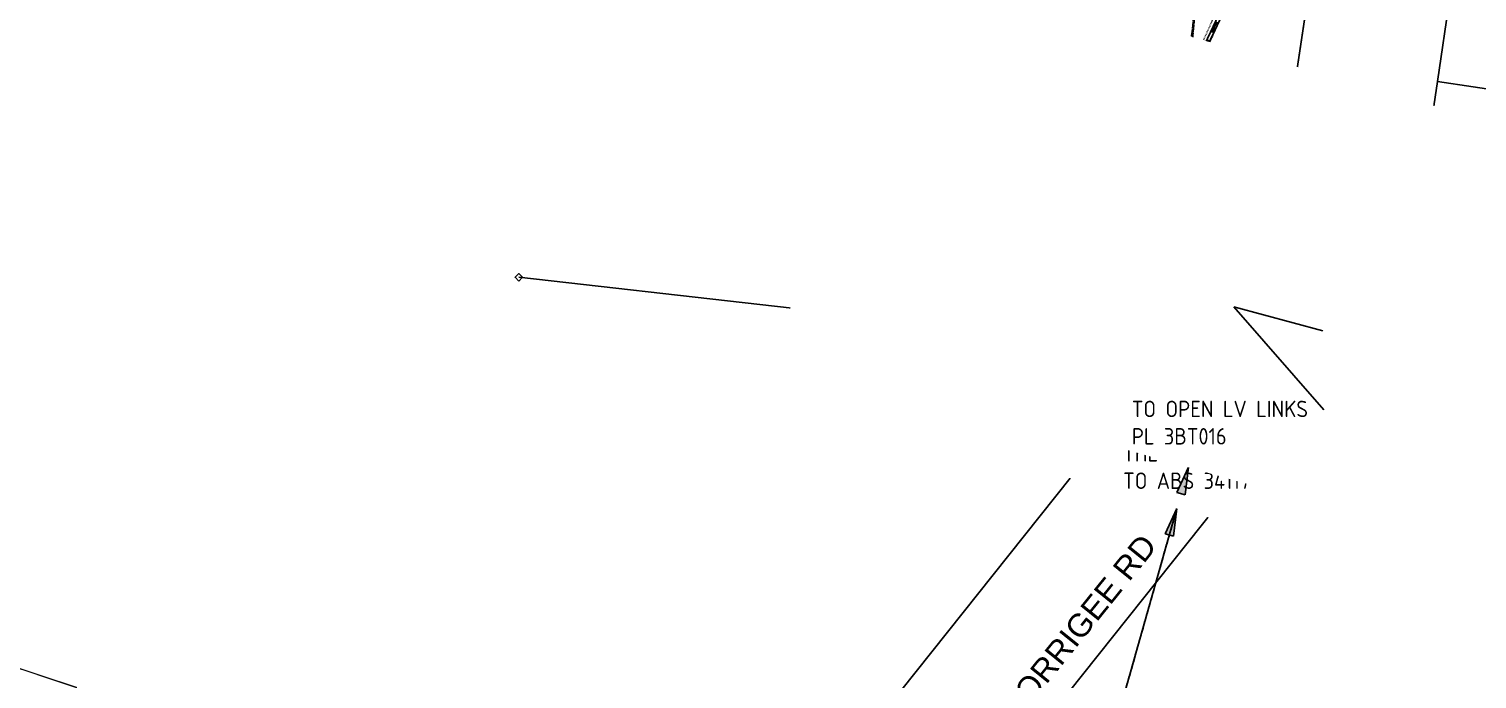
# Model space of a CAD drawing. Header units: metres. Extents: x 282960 to 285195, y 6134329 to 6136665.
# Drawn here: x 283558 to 283778.6, y 6135604 to 6135703 of the extents above; entities that cross this region are included whole.
import ezdxf
from ezdxf.enums import TextEntityAlignment as Align

# ---------------------------------------------------------------- set-up
doc = ezdxf.new("R2010")
doc.units = ezdxf.units.M
for name, pattern in [('Cable Exist OH', [1, 1, 0]), ('Cable Exist UG', [8.2, 4, -1.2, 1.8, -1.2]), ('HIDDEN', [0.375, 0.25, -0.125]), ('HIDDEN2', [0.1875, 0.125, -0.0625])]:
    doc.linetypes.add(name, pattern=pattern)
doc.layers.get('0').update_dxf_attribs({"color": 6})
for name, color, linetype, lineweight in [('Cadastre Land Parcels_SP_EXT', 9, 'Continuous', 5), ('Cadastre Other Property_SP_EXT', 9, 'HIDDEN', 5), ('Cadastre Roads_SP_EXT', 9, 'Continuous', 5)]:
    doc.layers.add(name, color=color, linetype=linetype, lineweight=lineweight)
for name, color, linetype in [('Duct_SP_EXT', 7, 'Continuous'), ('Equip_SP_LV_EXT', 7, 'Continuous'), ('Mains_HV_EXT', 7, 'Continuous'), ('Mains_HV_MOD', 3, 'Continuous'), ('Mains_LV_EXT', 7, 'Continuous'), ('Mains_LV_MOD', 3, 'Continuous'), ('Notes', 7, 'Continuous'), ('Notes_HV_MISC', 7, 'Continuous'), ('Notes_LV_MISC', 7, 'Continuous'), ('OH_Details_SP_MISC', 7, 'Continuous'), ('Services_SP_EXT', 7, 'Continuous'), ('Sub_SP_TR_HV_LV_EXT', 7, 'Continuous'), ('SupportsOH_SP_TR_HV_LV_SL_EXT', 7, 'Continuous')]:
    doc.layers.add(name, color=color, linetype=linetype)
doc.styles.add('iecISOCP', font='isocp.shx')
doc.styles.add('POLE_LABEL', font='arial.ttf')
doc.styles.get("Standard").update_dxf_attribs({"font": 'arial.ttf'})

# ---------------------------------------------------------------- blocks, each defined once
blk = doc.blocks.new('SUB_POLE_EXT')
blk.add_wipeout([(0, 4.22), (0.42, 4.2), (0.83, 4.14), (1.21, 4.05), (1.62, 3.9), (1.99, 3.72), (2.35, 3.51), (2.68, 3.26), (2.99, 2.99), (3.28, 2.66), (3.52, 2.34), (3.76, 1.92), (3.9, 1.62), (4.04, 1.23), (4.18, 0.63), (4.22, 0), (4.18, -0.61), (4.06, -1.15), (3.9, -1.62), (3.58, -2.24), (3.22, -2.73), (2.97, -3.01), (2.68, -3.26), (2.36, -3.5), (2, -3.72), (1.64, -3.89), (1.25, -4.03), (0.82, -4.14), (0.42, -4.2), (0, -4.22), (-0.41, -4.2), (-0.8, -4.15), (-1.21, -4.05), (-1.62, -3.9), (-1.99, -3.73), (-2.35, -3.51), (-2.68, -3.26), (-2.96, -3.02), (-3.23, -2.72), (-3.51, -2.35), (-3.71, -2.01), (-3.91, -1.6), (-4.05, -1.21), (-4.16, -0.76), (-4.22, -0.14), (-4.21, 0.39), (-4.14, 0.83), (-4.03, 1.27), (-3.9, 1.63), (-3.71, 2.02), (-3.5, 2.37), (-3.28, 2.67), (-2.99, 2.99), (-2.68, 3.27), (-2.33, 3.52), (-1.98, 3.73), (-1.63, 3.9), (-1.2, 4.05), (-0.78, 4.15), (-0.4, 4.21)])
blk.add_line((2.16, 0.48), (2.16, 0.48, 0))
blk.add_lwpolyline([(-4.22, 0, 1), (4.22, 0, 1)], format="xyb", close=True)
blk.add_lwpolyline([(2.14, 0.52), (0, 4.22), (-3.66, -2.11), (3.66, -2.11)], close=True)
for tag, height, flags, p in [('ASSET_NUM', 3.5, 8, (2, 2)), ('STREET_CODE', 0.2, 9, (1.5, 0)), ('CONSTRUCTED_VOLTAGE', 0.2, 9, (1.5, -0.2)), ('OPERATING_VOLTAGE', 0.2, 9, (1.5, -0.6)), ('OPERATED_BY', 0.2, 9, (1.5, -0.8)), ('ORIENTATION', 0.2, 9, (1.5, -1.2)), ('OWNED_BY', 0.2, 9, (1.5, -1.4)), ('SECONDARY_VOLTAGE', 0.2, 9, (1.5, -1.6)), ('STATE', 0.2, 9, (1.5, -1.8)), ('SUBSTATION_TYPE', 0.2, 9, (1.5, -2)), ('NO_PHASES', 0.2, 9, (1.5, -0.4)), ('MAINTAINED_BY', 0.2, 9, (1.5, -1)), ('USAGE', 0.2, 9, (1.5, -2.2)), ('STREETNAME', 0.2, 9, (1.5, -2.8)), ('SUBURB', 0.2, 9, (1.5, -3)), ('Z', 0.2, 1, (1.5, -3.4)), ('LEGEND', 0.2, 9, (1.5, -2.4)), ('LOCATION', 0.2, 9, (1.5, -2.6)), ('NOTES', 0.2, 9, (1.5, -3.2))]:
    blk.add_attdef(tag, text='', height=height, dxfattribs=dict(flags=flags)).set_placement(p, align=Align.MIDDLE_LEFT)
blk = doc.blocks.new('LV_OH_LINKS_OPEN_EXT')
for p, q in [((-0.17, 4.97), (-0.17, 5.46)), ((0.17, 4.97), (0.17, 5.46)), ((-0.17, 3), (-0.17, 2.5)), ((0.17, 3), (0.17, 2.5))]:
    blk.add_line(p, q)
blk.add_lwpolyline([(0, 2.99, 1), (0, 4.98, 1)], format="xyb", close=True)
at = {"flags": 9}
for tag, p in [('ACTUAL_STATUS', (0, 0)), ('CONSTRUCTED_VOLTAGE', (0, -0.2)), ('OPERATING_VOLTAGE', (0, -0.6)), ('ORIENTATION', (0, -0.8)), ('OWNED_BY', (0, -1)), ('STATE', (0, -1.2)), ('SWITCH_TYPE', (0, -1.4)), ('NO_PHASES', (0, -0.4)), ('USAGE', (0, -1.6)), ('LEGEND', (0, -1.8)), ('NOTES', (0, -2))]:
    blk.add_attdef(tag, text='', height=0.2, dxfattribs=at).set_placement(p, align=Align.MIDDLE_LEFT)
at = {"flags": 1}
blk.add_attdef('Z', (0, 0), '', height=0.2, dxfattribs=at)
blk = doc.blocks.new('CCP_EXT')
at = {"flags": 9}
for tag, p in [('STATE', (0, -1.8)), ('NOTES', (0, -2))]:
    blk.add_attdef(tag, text='', height=0.2, dxfattribs=at).set_placement(p, align=Align.MIDDLE_LEFT)
blk.add_wipeout([(0, 0.57), (0.57, 0), (0, -0.57), (-0.57, 0)])
blk.add_lwpolyline([(-0.57, 0), (0, 0.57), (0.57, 0), (0, -0.57), (-0.57, 0)])
at = {"flags": 1}
blk.add_attdef('Z', (0, 0), '', height=0.2, dxfattribs=at)
at = {"flags": 9}
for tag, p in [('CCP_TYPE', (0, 0)), ('CONSTRUCTED_VOLTAGE', (0, -0.2)), ('OPERATING_VOLTAGE', (0, -0.6)), ('ORIENTATION', (0, -0.8)), ('OWNED_BY', (0, -1)), ('NO_PHASES', (0, -0.4)), ('USAGE', (0, -1.2)), ('LEGEND', (0, -1.4)), ('LIFE_SUPPORT', (0, -1.6))]:
    blk.add_attdef(tag, text='', height=0.2, dxfattribs=at).set_placement(p, align=Align.MIDDLE_LEFT)
blk = doc.blocks.new('POLE_EXT')
blk.add_hatch(color=256).paths.add_polyline_path([(-1, 0, 1), (1, 0, 1)])
blk.add_lwpolyline([(-1, 0, 1), (1, 0, 1)], format="xyb", close=True)
for tag, height, flags, p in [('pNumber', 2.5, 8, (-17.84, 2.07)), ('OWNED_BY', 0.2, 9, (1.35, -0.4)), ('SPECIAL_USE', 0.2, 9, (1.35, -0.8)), ('STATE', 0.2, 9, (1.35, -1)), ('cLV', 0.2, 9, (1.35, -1.4)), ('hDepth', 0.2, 9, (1.35, -1.6)), ('hDia', 0.2, 9, (1.35, -1.8)), ('cHV', 0.2, 9, (1.35, -2)), ('PARENT', 0.2, 9, (1.35, -0.6)), ('USAGE', 0.2, 9, (1.35, -1.2)), ('LBRACKET', 0.2, 9, (1.35, -2.2)), ('cLinedev', 0.2, 9, (1.35, -3.4)), ('pExisting', 0.2, 9, (1.35, -3.8)), ('pFooting', 0.2, 9, (1.35, -4.4)), ('LExisting', 0.2, 9, (1.35, -2.4)), ('LANTNUMBER', 0.2, 9, (1.35, -2.6)), ('LOther', 0.2, 9, (1.35, -2.8)), ('LRemove', 0.2, 9, (1.35, -3)), ('LEGEND', 0.2, 9, (1.35, -3.2)), ('LOCATION', 0.2, 9, (1.35, -3.6)), ('PFNUMBER', 0.2, 9, (1.35, -4)), ('NEWPFNUMBER', 0.2, 9, (1.35, -4.2)), ('pNew', 0.2, 9, (1.35, -4.6)), ('pRelocate', 0.2, 9, (1.35, -5)), ('pRemove', 0.2, 9, (1.35, -5.2)), ('pReplace', 0.2, 9, (1.35, -5.4)), ('pStay', 0.2, 9, (1.35, -5.6)), ('pType', 0.2, 9, (1.35, -5.8)), ('cspan', 0.2, 9, (1.35, -6)), ('STREETNAME', 0.2, 9, (1.35, -6.2)), ('SUBURB', 0.2, 9, (1.35, -6.4)), ('NOTES', 0.2, 9, (1.35, -6.6)), ('OPERATED_BY', 0.2, 9, (1.36, -7.01)), ('MAINTAINED_BY', 0.2, 9, (1.36, -6.81))]:
    blk.add_attdef(tag, text='', height=height, dxfattribs=dict(flags=flags)).set_placement(p, align=Align.MIDDLE_LEFT)
at = {"style": 'POLE_LABEL'}
for tag, height, flags, p in [('ASSET_NUM', 2.5, 8, (2, 2)), ('STRUCTURE_PLANT_NUMBER', 0.2, 9, (1.35, 0.03)), ('STREET_CODE', 0.2, 9, (1.35, -0.2))]:
    blk.add_attdef(tag, text='', height=height, dxfattribs=dict(at, flags=flags)).set_placement(p, align=Align.MIDDLE_LEFT)
at = {"flags": 1}
blk.add_attdef('Z', (1.35, -7.33), '', height=0.2, dxfattribs=at)
blk = doc.blocks.new('*U138')
blk.add_hatch(color=256).paths.add_polyline_path([(-0.63, 0.18), (0.63, -0.18), (1.14, 4.04)])
for p, q in [((-0.63, 0.18), (1.14, 4.04)), ((1.14, 4.04), (0.63, -0.18)), ((-0.63, 0.18), (0.63, -0.18))]:
    blk.add_line(p, q)
at = {"color": 250}
blk.add_wipeout([(-61.37, 21.8), (-42.29, 88.84), (89.43, 51.43), (70.35, -15.61)], dxfattribs=at)
blk = doc.blocks.new('*U139')
blk.add_hatch(color=256).paths.add_polyline_path([(-0.63, 0.18), (0.63, -0.18), (1.14, 4.04)])
for p, q in [((-0.63, 0.18), (1.14, 4.04)), ((1.14, 4.04), (0.63, -0.18)), ((-0.63, 0.18), (0.63, -0.18))]:
    blk.add_line(p, q)
at = {"color": 250}
blk.add_wipeout([(-44.07, 16.88), (-30.14, 65.87), (70.77, 37.21), (56.84, -11.78)], dxfattribs=at)

msp = doc.modelspace()

# ---------------------------------------------------------------- linework, layer by layer
at = {"layer": 'Cadastre Land Parcels_SP_EXT', "linetype": 'Continuous'}
for p, q in [((283748.18, 6135676.99), (283755.64, 6135726.39)), ((283748.18, 6135676.99), (283755.64, 6135726.39)), ((283776.67, 6135722.66), (283772.56, 6135694.98)), ((283772.56, 6135694.98), (283769.34, 6135673.15)), ((283772.56, 6135694.98), (283953.31, 6135668.3)), ((283953.31, 6135668.3), (283772.56, 6135694.98)), ((283747.66, 6135673.51), (283748.18, 6135676.99)), ((283747.66, 6135673.51), (283748.18, 6135676.99)), ((283769.34, 6135673.15), (283768.37, 6135667.21)), ((283948.71, 6135647.69), (283769.34, 6135673.15)), ((283769.34, 6135673.15), (283948.71, 6135647.69)), ((283548.72, 6135608.12), (283565.23, 6135602.65)), ((283548.72, 6135608.12), (283565.23, 6135602.65))]:
    msp.add_line(p, q, dxfattribs=at)
msp.add_lwpolyline([(283537.14, 6135567.75), (283553.81, 6135562.54), (283565.23, 6135602.65), (283548.72, 6135608.12), (283537.14, 6135567.75)], close=True, dxfattribs=at)
at = {"layer": 'Cadastre Other Property_SP_EXT', "linetype": 'HIDDEN2'}
for p, q in [((283737.88, 6135700.86), (283741.88, 6135710.09)), ((283739.23, 6135706.52), (283735.82, 6135698.78)), ((283734.28, 6135692.41), (283737.88, 6135700.86)), ((283735.82, 6135698.78), (283733.24, 6135692.86)), ((283733.24, 6135692.86), (283734.28, 6135692.41))]:
    msp.add_line(p, q, dxfattribs=at)
at = {"layer": 'Cadastre Roads_SP_EXT', "linetype": 'Continuous'}
for p, q in [((283755.65, 6135726.39), (283748.18, 6135676.98)), ((283772.56, 6135694.98), (283776.67, 6135722.66)), ((283769.34, 6135673.15), (283772.56, 6135694.98)), ((283748.18, 6135676.98), (283747.66, 6135673.51)), ((283768.37, 6135667.21), (283769.34, 6135673.15))]:
    msp.add_line(p, q, dxfattribs=at)
at = {"layer": 'Duct_SP_EXT'}
for p, q in [((283751.52, 6135731.08), (283734.98, 6135696.14)), ((283751.95, 6135730.88), (283735.42, 6135695.94))]:
    msp.add_line(p, q, dxfattribs=at)
at = {"layer": 'Duct_SP_EXT', "linetype": 'Continuous'}
msp.add_line((283735.42, 6135695.94), (283734.98, 6135696.14), dxfattribs=at)
at = {"layer": 'Mains_HV_EXT', "linetype": 'Cable Exist UG'}
msp.add_line((283751.74, 6135730.98), (283734.61, 6135694.9), dxfattribs=at)
at = {"layer": 'Mains_HV_EXT', "linetype": 'Cable Exist OH'}
for p, q in [((283734.61, 6135694.9), (283737.35, 6135722.77)), ((283741.58, 6135660.65), (283734.61, 6135694.9)), ((283741.57, 6135660.68), (283767.13, 6135685.59)), ((283767.13, 6135685.59), (283807.45, 6135684.79))]:
    msp.add_line(p, q, dxfattribs=at)
at = {"layer": 'Mains_HV_EXT', "linetype": 'Continuous'}
for centre, radius, start, end in [((283734.57, 6135694.95), 2.05, 279.6803, 62.9176), ((283767.13, 6135685.59), 2, 224.0658, 358.921)]:
    msp.add_arc(centre, radius, start, end, dxfattribs=at)
at = {"layer": 'Mains_HV_MOD', "linetype": 'Cable Exist OH'}
msp.add_line((283719.05, 6135581.13), (283741.57, 6135660.68), dxfattribs=at)
at = {"layer": 'Mains_LV_EXT', "linetype": 'Cable Exist OH'}
for p, q in [((283737.28, 6135722.64), (283734.41, 6135695.1)), ((283734.41, 6135695.1), (283741.57, 6135660.68)), ((283741.57, 6135660.68), (283755.12, 6135657.02))]:
    msp.add_line(p, q, dxfattribs=at)
at = {"layer": 'Mains_LV_EXT', "linetype": 'Continuous'}
msp.add_arc((283741.67, 6135660.49), 1.83, 255.9332, 334.6094, dxfattribs=at)
at = {"layer": 'Mains_LV_MOD', "linetype": 'Cable Exist OH'}
msp.add_line((283719.05, 6135581.13), (283741.57, 6135660.68), dxfattribs=at)
at = {"layer": 'OH_Details_SP_MISC', "color": 7, "linetype": 'Continuous', "flags": 128}
msp.add_lwpolyline([(283712.06, 6135535.85), (283719.05, 6135581.13), (283741.57, 6135660.68), (283706.73, 6135656.96)], dxfattribs=at)

# ---------------------------------------------------------------- block references
at = {"layer": 'Equip_SP_LV_EXT', "rotation": 143.6817060057316}
msp.add_blockref('LV_OH_LINKS_OPEN_EXT', (283741.73, 6135660.67), dxfattribs=at)
at = {"layer": 'Services_SP_EXT', "rotation": 90.0000000000002}
msp.add_blockref('CCP_EXT', (283632.62, 6135665.16), dxfattribs=at)
at = {"layer": 'SupportsOH_SP_TR_HV_LV_SL_EXT'}
for p in [(283734.61, 6135694.9), (283767.13, 6135685.59), (283741.57, 6135660.68), (283755.12, 6135657.02), (283755.24, 6135644.97)]:
    msp.add_blockref('POLE_EXT', p, dxfattribs=at)

# ---------------------------------------------------------------- texts
at = {"layer": 'Notes'}
msp.add_text('WORRIGEE RD', height=3.5, rotation=51.1271, dxfattribs=at).set_placement((283707.69, 6135596.47))

# ---------------------------------------------------------------- next in the draw order: block references
at = {"layer": 'Services_SP_EXT', "rotation": 358.5194043008365}
msp.add_blockref('CCP_EXT', (283775.09, 6135656.9), dxfattribs=at)
at = {"layer": 'Sub_SP_TR_HV_LV_EXT'}
msp.add_blockref('SUB_POLE_EXT', (283706.85, 6135656.87), dxfattribs=at)

# ---------------------------------------------------------------- next in the draw order: linework, layer by layer
at = {"layer": 'Cadastre Land Parcels_SP_EXT', "linetype": 'Continuous'}
for p, q in [((283661.83, 6135565.85), (283747.66, 6135673.51)), ((283661.83, 6135565.85), (283747.66, 6135673.51)), ((283768.37, 6135667.21), (283701.74, 6135583.63))]:
    msp.add_line(p, q, dxfattribs=at)
at = {"layer": 'Cadastre Roads_SP_EXT', "linetype": 'Continuous'}
for p, q in [((283747.66, 6135673.51), (283639.37, 6135537.68)), ((283701.74, 6135583.63), (283768.37, 6135667.21))]:
    msp.add_line(p, q, dxfattribs=at)
at = {"layer": 'Mains_HV_EXT', "linetype": 'Cable Exist OH'}
msp.add_line((283706.85, 6135656.87), (283741.57, 6135660.68), dxfattribs=at)
at = {"layer": 'Services_SP_EXT'}
for p, q in [((283632.62, 6135665.16), (283706.05, 6135656.87)), ((283755.12, 6135657.02), (283775.09, 6135656.9))]:
    msp.add_line(p, q, dxfattribs=at)

# ---------------------------------------------------------------- next in the draw order: block references
at = {"layer": 'SupportsOH_SP_TR_HV_LV_SL_EXT'}
msp.add_blockref('POLE_EXT', (283706.73, 6135656.96), dxfattribs=at)

# ---------------------------------------------------------------- next in the draw order: block references
at = {"layer": 'Notes_HV_MISC'}
msp.add_blockref('*U138', (283731.72, 6135625.9), dxfattribs=at)

# ---------------------------------------------------------------- next in the draw order: texts
at = {"layer": 'Notes_HV_MISC', "insert": (283724.68, 6135660.42), "char_height": 2.5, "attachment_point": 1, "style": 'iecISOCP'}
msp.add_mtext_dynamic_manual_height_columns('TO SUB 51094 & SUB 27050\\PWORRIGEE ROAD\\PTO N/O  SW 38778 @ SUB 22905\\PRAYLEIGH DRIVE\\PTO N/O  SW 36678 @ SUB 21636\\PTHE GARDEN WALK\\PTO ABS 34117 WORRIGEE RD', width=49.5101, gutter_width=10, heights=[0], dxfattribs=at)

# ---------------------------------------------------------------- next in the draw order: block references
at = {"layer": 'Notes_LV_MISC'}
msp.add_blockref('*U139', (283733.5, 6135632.17), dxfattribs=at)

# ---------------------------------------------------------------- next in the draw order: linework, layer by layer
at = {"layer": 'OH_Details_SP_MISC', "color": 7, "linetype": 'Continuous', "flags": 128}
for points in [[(283741.57, 6135660.68), (283755.12, 6135657.02)], [(283741.57, 6135660.68), (283755.24, 6135644.97)]]:
    msp.add_lwpolyline(points, dxfattribs=at)

# ---------------------------------------------------------------- next in the draw order: texts
at = {"layer": 'Notes_LV_MISC', "insert": (283726, 6135646.35), "char_height": 2.5, "attachment_point": 1, "style": 'iecISOCP'}
msp.add_mtext_dynamic_manual_height_columns('TO OPEN LV LINKS\\PPL 3BT016', width=37.3145, gutter_width=10, heights=[0], dxfattribs=at)

doc.saveas('drawing.dxf')
